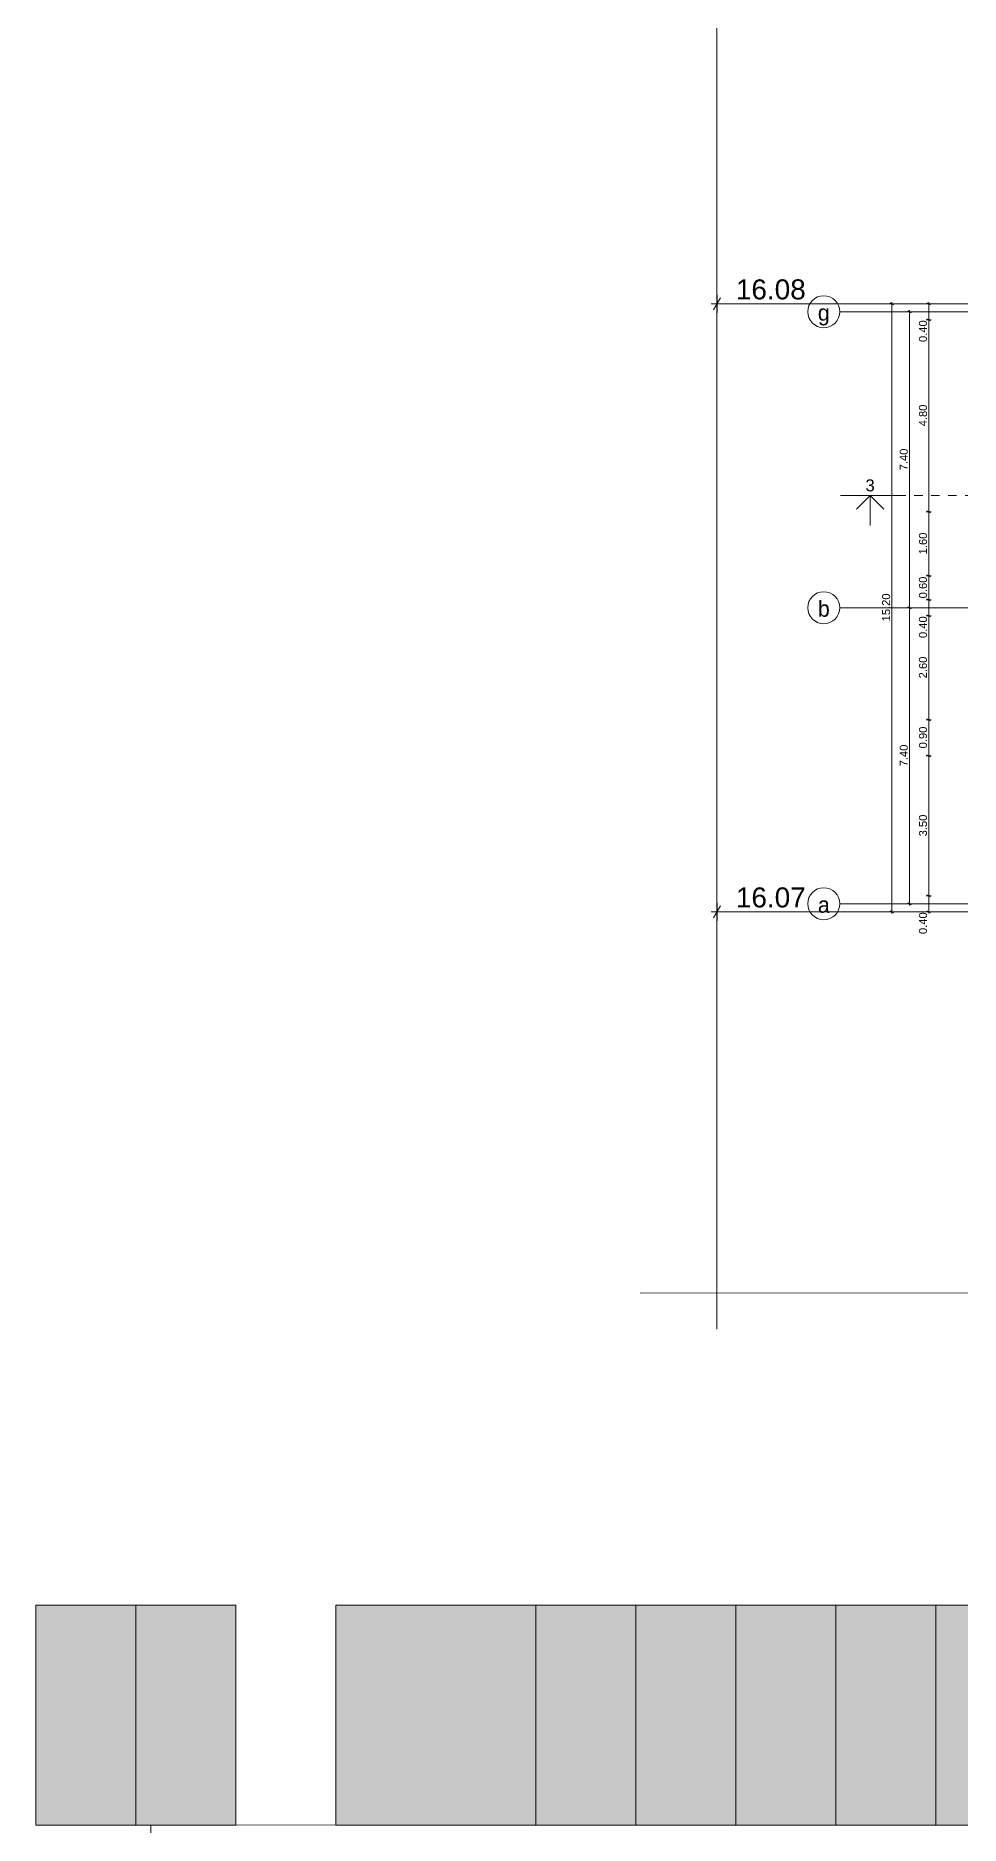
# Model space of a CAD drawing. Header units: millimetres. Extents: x 475206255 to 476720147, y 4620882299 to 4621447368.
# Drawn here: x 475208276 to 475231382, y 4621022991 to 4621067724 of the extents above; entities that cross this region are included whole.
import ezdxf

# ---------------------------------------------------------------- set-up
doc = ezdxf.new("R2010")
doc.units = ezdxf.units.MM
doc.header["$MEASUREMENT"] = 0
doc.linetypes.add('Dashed', pattern=[423.333333, 211.666667, -211.666667])
for name, color, linetype, lineweight in [('0_Pen_No__42_Pen_No__250_Pen_No__5', 5, 'Continuous', 0), ('Annotation - Text_Pen_No__7_Pen_No__5', 5, 'Continuous', 0), ('New_._Pen_No__1', 1, 'Continuous', 0), ('New_shenobebi_Pen_No__1', 1, 'Continuous', 0), ('New_Structural - Bearing_Pen_No__1', 1, 'Continuous', 0), ('New_ნავეთების კონტურები გრგ2_Pen_No__1', 1, 'Continuous', 0), ('New_საბავშვო მოედნები_Pen_No__255', 255, 'Continuous', 0), ('New_საბავშვო მოედნები_Pen_No__7', 7, 'Continuous', 0), ('zoma_Pen_No__1', 1, 'Continuous', 0), ('zoma_Pen_No__142', 142, 'Continuous', 0), ('zoma_Pen_No__5_Pen_No__5', 5, 'Continuous', 0)]:
    doc.layers.add(name, color=color, linetype=linetype, lineweight=lineweight)
doc.layers.add('zoma', color=7, linetype='Continuous')
doc.styles.add('GENERATED_STYLE_1', font='arial.ttf')
doc.styles.add('GENERATED_STYLE_2', font='arial.ttf')
doc.styles.add('GENERATED_STYLE_4', font='ACADMTAV.TTF')
doc.linetypes.add('Break', pattern='A,0,[1,9.10.saxli 29.041.Shx,S=15.679026,R=0,X=0,Y=0],-1975.557214,0', length=1975.557214)
doc.dimstyles.new('GENERATED_STYLE__12', dxfattribs={"dimtxt": 500, "dimasz": 228, "dimexe": 0.18, "dimexo": 3, "dimgap": 0, "dimtad": 1, "dimtih": 1, "dimtoh": 1, "dimlfac": 0.001, "dimzin": 0, "dimdsep": 46, "dimtxsty": 'GENERATED_STYLE_2', "dimblk": 'ARROWHEAD_2', "dimblk1": 'ARROWHEAD_2', "dimblk2": 'ARROWHEAD_2', "dimcen": 0.09, "dimclrd": 1, "dimclre": 1, "dimclrt": 1, "dimadec": 0, "dimazin": 0, "dimtfac": 1, "dimtdec": 4, "dimtmove": 2, "dimatfit": 3, "dimfxl": 1, "dimtolj": 1, "dimtzin": 0, "dimarcsym": 0})
doc.dimstyles.new('GENERATED_STYLE__9', dxfattribs={"dimtxt": 200, "dimasz": 64.421331, "dimexe": 0.18, "dimexo": 3, "dimgap": 0, "dimtad": 1, "dimlfac": 0.001, "dimzin": 0, "dimdsep": 46, "dimtxsty": 'GENERATED_STYLE_2', "dimblk": 'ARROWHEAD_2', "dimblk1": 'ARROWHEAD_2', "dimblk2": 'ARROWHEAD_2', "dimcen": 0.09, "dimclrd": 142, "dimclre": 142, "dimclrt": 142, "dimadec": 0, "dimazin": 0, "dimtfac": 1, "dimtdec": 4, "dimtmove": 0, "dimatfit": 3, "dimfxl": 1, "dimtolj": 1, "dimtzin": 0, "dimarcsym": 0})

# ---------------------------------------------------------------- blocks, each defined once
blk = doc.blocks.new('*D997', base_point=(475826096, 4621095193))
at = {"layer": 'zoma_Pen_No__142', "color": 142, "linetype": 'Continuous', "lineweight": 0, "transparency": 16777216}
for p, q in [((475230177, 4621053427), (475230050, 4621053427)), ((475230071, 4621053451), (475230156, 4621053402)), ((475230113, 4621046027), (475230113, 4621053427)), ((475230177, 4621046027), (475230050, 4621046027)), ((475230071, 4621046051), (475230156, 4621046002)), ((475230113, 4621045985), (475230113, 4621046027))]:
    blk.add_line(p, q, dxfattribs=at)
at = {"layer": 'zoma_Pen_No__142', "color": 142, "lineweight": 0, "transparency": 16777216, "insert": (475230073, 4621049460), "char_height": 200, "attachment_point": 7, "rotation": 90, "style": 'GENERATED_STYLE_2'}
blk.add_mtext('\\A1;{\\pql;\\fArial|b0|i0|c204|p0;\\W1.000000;7.40}', dxfattribs=at)
blk = doc.blocks.new('ARROWHEAD_2')
at = {"color": 0, "linetype": 'Continuous', "lineweight": 0}
for p, q in [((0, 0), (-1, 0)), ((-0.38, -0.66), (0.38, 0.66))]:
    blk.add_line(p, q, dxfattribs=at)
blk = doc.blocks.new('*D998', base_point=(475826096, 4621095193))
at = {"layer": 'zoma_Pen_No__142', "color": 142, "linetype": 'Continuous', "lineweight": 0, "transparency": 16777216}
for p, q in [((475230156, 4621060802), (475230071, 4621060851)), ((475230113, 4621060827), (475230113, 4621060868)), ((475230177, 4621060827), (475230050, 4621060827)), ((475230113, 4621053427), (475230113, 4621060827)), ((475230177, 4621053427), (475230050, 4621053427)), ((475230071, 4621053451), (475230156, 4621053402))]:
    blk.add_line(p, q, dxfattribs=at)
at = {"layer": 'zoma_Pen_No__142', "color": 142, "lineweight": 0, "transparency": 16777216, "insert": (475230073, 4621056860), "char_height": 200, "attachment_point": 7, "rotation": 90, "style": 'GENERATED_STYLE_2'}
blk.add_mtext('\\A1;{\\pql;\\fArial|b0|i0|c204|p0;\\W1.000000;7.40}', dxfattribs=at)
blk = doc.blocks.new('*D999', base_point=(475826096, 4621095193))
at = {"layer": 'zoma_Pen_No__142', "color": 142, "linetype": 'Continuous', "lineweight": 0, "transparency": 16777216}
for p, q in [((475229736, 4621061027), (475229609, 4621061027)), ((475229714, 4621061002), (475229630, 4621061051)), ((475229672, 4621061027), (475229672, 4621061068)), ((475229672, 4621045827), (475229672, 4621061027)), ((475229736, 4621045827), (475229609, 4621045827)), ((475229630, 4621045851), (475229714, 4621045802)), ((475229672, 4621045785), (475229672, 4621045827))]:
    blk.add_line(p, q, dxfattribs=at)
at = {"layer": 'zoma_Pen_No__142', "color": 142, "lineweight": 0, "transparency": 16777216, "insert": (475229632, 4621053084), "char_height": 200, "attachment_point": 7, "rotation": 90, "style": 'GENERATED_STYLE_2'}
blk.add_mtext('\\A1;{\\pql;\\fArial|b0|i0|c204|p0;\\W1.000000;15.20}', dxfattribs=at)
blk = doc.blocks.new('*D1000', base_point=(475826096, 4621095193))
at = {"layer": 'zoma_Pen_No__142', "color": 142, "linetype": 'Continuous', "lineweight": 0, "transparency": 16777216}
for p, q in [((475230658, 4621046227), (475230531, 4621046227)), ((475230552, 4621046251), (475230637, 4621046202)), ((475230594, 4621045827), (475230594, 4621046227)), ((475230658, 4621045827), (475230531, 4621045827)), ((475230552, 4621045851), (475230637, 4621045802)), ((475230594, 4621045785), (475230594, 4621045827))]:
    blk.add_line(p, q, dxfattribs=at)
at = {"layer": 'zoma_Pen_No__142', "color": 142, "lineweight": 0, "transparency": 16777216, "insert": (475230554, 4621045268), "char_height": 200, "attachment_point": 7, "rotation": 90, "style": 'GENERATED_STYLE_2'}
blk.add_mtext('\\A1;{\\pql;\\fArial|b0|i0|c204|p0;\\W1.000000;0.40}', dxfattribs=at)
blk = doc.blocks.new('*D1001', base_point=(475826096, 4621095193))
at = {"layer": 'zoma_Pen_No__142', "color": 142, "linetype": 'Continuous', "lineweight": 0, "transparency": 16777216}
for p, q in [((475230658, 4621049727), (475230531, 4621049727)), ((475230552, 4621049751), (475230637, 4621049702)), ((475230594, 4621046227), (475230594, 4621049727)), ((475230658, 4621046227), (475230531, 4621046227)), ((475230552, 4621046251), (475230637, 4621046202))]:
    blk.add_line(p, q, dxfattribs=at)
at = {"layer": 'zoma_Pen_No__142', "color": 142, "lineweight": 0, "transparency": 16777216, "insert": (475230554, 4621047710), "char_height": 200, "attachment_point": 7, "rotation": 90, "style": 'GENERATED_STYLE_2'}
blk.add_mtext('\\A1;{\\pql;\\fArial|b0|i0|c204|p0;\\W1.000000;3.50}', dxfattribs=at)
blk = doc.blocks.new('*D1002', base_point=(475826096, 4621095193))
at = {"layer": 'zoma_Pen_No__142', "color": 142, "linetype": 'Continuous', "lineweight": 0, "transparency": 16777216}
for p, q in [((475230658, 4621050627), (475230531, 4621050627)), ((475230552, 4621050651), (475230637, 4621050602)), ((475230594, 4621049727), (475230594, 4621050627)), ((475230658, 4621049727), (475230531, 4621049727)), ((475230552, 4621049751), (475230637, 4621049702))]:
    blk.add_line(p, q, dxfattribs=at)
at = {"layer": 'zoma_Pen_No__142', "color": 142, "lineweight": 0, "transparency": 16777216, "insert": (475230554, 4621049910), "char_height": 200, "attachment_point": 7, "rotation": 90, "style": 'GENERATED_STYLE_2'}
blk.add_mtext('\\A1;{\\pql;\\fArial|b0|i0|c204|p0;\\W1.000000;0.90}', dxfattribs=at)
blk = doc.blocks.new('*D1003', base_point=(475826096, 4621095193))
at = {"layer": 'zoma_Pen_No__142', "color": 142, "linetype": 'Continuous', "lineweight": 0, "transparency": 16777216}
for p, q in [((475230552, 4621053251), (475230637, 4621053202)), ((475230658, 4621053227), (475230531, 4621053227)), ((475230594, 4621050627), (475230594, 4621053227)), ((475230658, 4621050627), (475230531, 4621050627)), ((475230552, 4621050651), (475230637, 4621050602))]:
    blk.add_line(p, q, dxfattribs=at)
at = {"layer": 'zoma_Pen_No__142', "color": 142, "lineweight": 0, "transparency": 16777216, "char_height": 200, "attachment_point": 7, "rotation": 90, "style": 'GENERATED_STYLE_2'}
for s, insert in [('\\A1;{\\pql;\\fArial|b0|i0|c204|p0;\\W1.000000;0.40}', (475230554, 4621052668)), ('\\A1;{\\pql;\\fArial|b0|i0|c204|p0;\\W1.000000;2.60}', (475230554, 4621051660))]:
    blk.add_mtext(s, dxfattribs=dict(at, insert=insert))
blk = doc.blocks.new('*D1004', base_point=(475826096, 4621095193))
at = {"layer": 'zoma_Pen_No__142', "color": 142, "linetype": 'Continuous', "lineweight": 0, "transparency": 16777216}
for p, q in [((475230658, 4621053627), (475230531, 4621053627)), ((475230552, 4621053651), (475230637, 4621053602)), ((475230552, 4621053251), (475230637, 4621053202)), ((475230594, 4621053227), (475230594, 4621053627)), ((475230658, 4621053227), (475230531, 4621053227))]:
    blk.add_line(p, q, dxfattribs=at)
blk = doc.blocks.new('*D1005', base_point=(475826096, 4621095193))
at = {"layer": 'zoma_Pen_No__142', "color": 142, "linetype": 'Continuous', "lineweight": 0, "transparency": 16777216}
for p, q in [((475230658, 4621054227), (475230531, 4621054227)), ((475230552, 4621054251), (475230637, 4621054202)), ((475230594, 4621053627), (475230594, 4621054227)), ((475230658, 4621053627), (475230531, 4621053627)), ((475230552, 4621053651), (475230637, 4621053602))]:
    blk.add_line(p, q, dxfattribs=at)
at = {"layer": 'zoma_Pen_No__142', "color": 142, "lineweight": 0, "transparency": 16777216, "insert": (475230554, 4621053660), "char_height": 200, "attachment_point": 7, "rotation": 90, "style": 'GENERATED_STYLE_2'}
blk.add_mtext('\\A1;{\\pql;\\fArial|b0|i0|c204|p0;\\W1.000000;0.60}', dxfattribs=at)
blk = doc.blocks.new('*D1006', base_point=(475826096, 4621095193))
at = {"layer": 'zoma_Pen_No__142', "color": 142, "linetype": 'Continuous', "lineweight": 0, "transparency": 16777216}
for p, q in [((475230658, 4621055827), (475230531, 4621055827)), ((475230552, 4621055851), (475230637, 4621055802)), ((475230594, 4621054227), (475230594, 4621055827)), ((475230658, 4621054227), (475230531, 4621054227)), ((475230552, 4621054251), (475230637, 4621054202))]:
    blk.add_line(p, q, dxfattribs=at)
at = {"layer": 'zoma_Pen_No__142', "color": 142, "lineweight": 0, "transparency": 16777216, "insert": (475230554, 4621054760), "char_height": 200, "attachment_point": 7, "rotation": 90, "style": 'GENERATED_STYLE_2'}
blk.add_mtext('\\A1;{\\pql;\\fArial|b0|i0|c204|p0;\\W1.000000;1.60}', dxfattribs=at)
blk = doc.blocks.new('*D1007', base_point=(475826096, 4621095193))
at = {"layer": 'zoma_Pen_No__142', "color": 142, "linetype": 'Continuous', "lineweight": 0, "transparency": 16777216}
for p, q in [((475230658, 4621060627), (475230531, 4621060627)), ((475230552, 4621060651), (475230637, 4621060602)), ((475230594, 4621055827), (475230594, 4621060627)), ((475230658, 4621055827), (475230531, 4621055827)), ((475230552, 4621055851), (475230637, 4621055802))]:
    blk.add_line(p, q, dxfattribs=at)
at = {"layer": 'zoma_Pen_No__142', "color": 142, "lineweight": 0, "transparency": 16777216, "char_height": 200, "attachment_point": 7, "rotation": 90, "style": 'GENERATED_STYLE_2'}
for s, insert in [('\\A1;{\\pql;\\fArial|b0|i0|c204|p0;\\W1.000000;0.40}', (475230554, 4621060068)), ('\\A1;{\\pql;\\fArial|b0|i0|c204|p0;\\W1.000000;4.80}', (475230554, 4621057960))]:
    blk.add_mtext(s, dxfattribs=dict(at, insert=insert))
blk = doc.blocks.new('*D1008', base_point=(475826096, 4621095193))
at = {"layer": 'zoma_Pen_No__142', "color": 142, "linetype": 'Continuous', "lineweight": 0, "transparency": 16777216}
for p, q in [((475230658, 4621061027), (475230531, 4621061027)), ((475230637, 4621061002), (475230552, 4621061051)), ((475230594, 4621061027), (475230594, 4621061068)), ((475230594, 4621060627), (475230594, 4621061027)), ((475230658, 4621060627), (475230531, 4621060627)), ((475230552, 4621060651), (475230637, 4621060602))]:
    blk.add_line(p, q, dxfattribs=at)
blk = doc.blocks.new('*D1027', base_point=(475826096, 4621095193))
at = {"layer": 'zoma_Pen_No__1', "color": 1, "linetype": 'Continuous', "lineweight": 0, "transparency": 16777216}
for p, q in [((475225156, 4621061027), (475225303, 4621061027)), ((475225389, 4621061177), (475225216, 4621060877)), ((475225303, 4621060802), (475225303, 4621061252)), ((475225303, 4621061027), (475233219, 4621061027)), ((475233133, 4621060877), (475233306, 4621061177)), ((475233219, 4621060802), (475233219, 4621061252)), ((475233219, 4621061027), (475233366, 4621061027))]:
    blk.add_line(p, q, dxfattribs=at)
at = {"layer": 'zoma_Pen_No__1', "color": 1, "lineweight": 0, "transparency": 16777216, "insert": (475225774, 4621061127), "char_height": 500, "attachment_point": 7, "style": 'GENERATED_STYLE_2'}
blk.add_mtext('\\A1;{\\pql;\\fArial|b0|i0|c204|p0;\\W1.000000;16.08}', dxfattribs=at)
blk = doc.blocks.new('*D1028', base_point=(475826096, 4621095193))
at = {"layer": 'zoma_Pen_No__1', "color": 1, "linetype": 'Continuous', "lineweight": 0, "transparency": 16777216}
for p, q in [((475225156, 4621045827), (475225303, 4621045827)), ((475225389, 4621045977), (475225216, 4621045677)), ((475225303, 4621045602), (475225303, 4621046052)), ((475225303, 4621045827), (475233219, 4621045827)), ((475233133, 4621045677), (475233306, 4621045977)), ((475233219, 4621045602), (475233219, 4621046052)), ((475233219, 4621045827), (475233366, 4621045827))]:
    blk.add_line(p, q, dxfattribs=at)
at = {"layer": 'zoma_Pen_No__1', "color": 1, "lineweight": 0, "transparency": 16777216, "insert": (475225774, 4621045927), "char_height": 500, "attachment_point": 7, "style": 'GENERATED_STYLE_2'}
blk.add_mtext('\\A1;{\\pql;\\fArial|b0|i0|c204|p0;\\W1.000000;16.07}', dxfattribs=at)

msp = doc.modelspace()

# ---------------------------------------------------------------- hatches: boundary and pattern name
at = {"layer": 'New_საბავშვო მოედნები_Pen_No__255', "linetype": 'Continuous', "lineweight": 0, "true_color": 0x7f7f7f}
for points in [[(475208275.784, 4621028491.229), (475208275.786, 4621022991.229), (475210775.786, 4621022991.23), (475210775.784, 4621028491.23)], [(475210775.784, 4621028491.23), (475210775.786, 4621022991.23), (475213275.786, 4621022991.231), (475213275.784, 4621028491.231)], [(475215775.954, 4621028495.926), (475215775.07, 4621022995.926), (475220775.07, 4621022995.122), (475220775.954, 4621028495.122)], [(475220775.978, 4621028495.122), (475220775.094, 4621022995.122), (475223275.094, 4621022994.72), (475223275.978, 4621028494.72)], [(475223275.967, 4621028494.72), (475223275.083, 4621022994.72), (475225775.083, 4621022994.318), (475225775.967, 4621028494.318)], [(475225775.947, 4621028493.19), (475225775.063, 4621022993.19), (475228275.063, 4621022992.788), (475228275.947, 4621028492.788)], [(475228275.947, 4621028492.788), (475228275.063, 4621022992.788), (475230775.063, 4621022992.386), (475230775.947, 4621028492.386)], [(475230775.937, 4621028492.386), (475230775.053, 4621022992.386), (475233275.053, 4621022991.984), (475233275.937, 4621028491.984)]]:
    msp.add_hatch(color=8, dxfattribs=at).paths.add_polyline_path(points)

# ---------------------------------------------------------------- linework, layer by layer
at = {"layer": '0_Pen_No__42_Pen_No__250_Pen_No__5', "color": 5, "linetype": 'Continuous', "lineweight": 0}
for centre in [(475227970.866, 4621060826.696), (475227970.866, 4621060826.696), (475227970.866, 4621053426.696), (475227970.866, 4621053426.696), (475227970.866, 4621046026.696), (475227970.866, 4621046026.696)]:
    msp.add_circle(centre, 400, dxfattribs=at)
at = {"layer": 'New_shenobebi_Pen_No__1', "color": 1, "linetype": 'Dashed', "lineweight": 0}
msp.add_lwpolyline([(475301564.066, 4621056232.025), (475228392.998, 4621056232.025)], dxfattribs=at)
at = {"layer": 'New_shenobebi_Pen_No__1', "color": 1, "linetype": 'Continuous', "lineweight": 0}
for points in [[(475229866.746, 4621056232.025), (475228392.998, 4621056232.025)], [(475229129.872, 4621056232.025), (475228788.727, 4621055890.88)], [(475229129.872, 4621056232.025), (475229129.872, 4621055479.027)], [(475229129.872, 4621056232.025), (475229471.017, 4621055890.88)]]:
    msp.add_lwpolyline(points, dxfattribs=at)
at = {"layer": 'New_Structural - Bearing_Pen_No__1', "color": 1, "linetype": 'Break', "lineweight": 0}
msp.add_line((475225302.642, 4621079135.295), (475225302.642, 4621035393.704), dxfattribs=at)
at = {"layer": 'New_ნავეთების კონტურები გრგ2_Pen_No__1', "color": 1, "linetype": 'Continuous', "lineweight": 0}
msp.add_lwpolyline([(475223382.729, 4621036287.161), (475307494.13, 4621036311.592)], dxfattribs=at)
msp.add_lwpolyline([(475328328.373, 4620995970.375), (475328316.205, 4621027484.16), (475318461.971, 4621027480.355), (475302182.902, 4621027474.07), (475281552.476, 4621027466.104), (475281554.201, 4621022998.778), (475211152.353, 4621022988.455), (475211156.945, 4621016447.867, -0.37095272), (475217141.185, 4621010354.226), (475217149.558, 4620981526.094), (475318479.693, 4620981584.442), (475328333.926, 4620981588.247), (475328328.497, 4620995648.455)], format="xyb", dxfattribs=at)
at = {"layer": 'New_საბავშვო მოედნები_Pen_No__7', "color": 7, "linetype": 'Continuous', "lineweight": 0, "flags": 128}
for points in [[(475208275.784, 4621028491.229), (475208275.786, 4621022991.229), (475210775.786, 4621022991.23), (475210775.784, 4621028491.23)], [(475210775.784, 4621028491.23), (475210775.786, 4621022991.23), (475213275.786, 4621022991.231), (475213275.784, 4621028491.231)], [(475215775.954, 4621028495.926), (475215775.07, 4621022995.926), (475220775.07, 4621022995.122), (475220775.954, 4621028495.122)], [(475220775.978, 4621028495.122), (475220775.094, 4621022995.122), (475223275.094, 4621022994.72), (475223275.978, 4621028494.72)], [(475223275.967, 4621028494.72), (475223275.083, 4621022994.72), (475225775.083, 4621022994.318), (475225775.967, 4621028494.318)], [(475225775.947, 4621028493.19), (475225775.063, 4621022993.19), (475228275.063, 4621022992.788), (475228275.947, 4621028492.788)], [(475228275.947, 4621028492.788), (475228275.063, 4621022992.788), (475230775.063, 4621022992.386), (475230775.947, 4621028492.386)], [(475230775.937, 4621028492.386), (475230775.053, 4621022992.386), (475233275.053, 4621022991.984), (475233275.937, 4621028491.984)]]:
    msp.add_lwpolyline(points, close=True, dxfattribs=at)
at = {"layer": 'zoma_Pen_No__5_Pen_No__5', "color": 5, "linetype": 'Continuous', "lineweight": 0}
for p, q in [((475228370.866, 4621060826.696), (475299000.631, 4621060826.696)), ((475228370.866, 4621053426.696), (475299000.631, 4621053426.696)), ((475228370.866, 4621046026.696), (475299000.631, 4621046026.696))]:
    msp.add_line(p, q, dxfattribs=at)

# ---------------------------------------------------------------- texts
at = {"layer": 'Annotation - Text_Pen_No__7_Pen_No__5', "color": 5, "linetype": 'Continuous', "lineweight": 0, "char_height": 400, "attachment_point": 2, "style": 'GENERATED_STYLE_4'}
for s, insert in [('\\A1;{\\pqc;\\fAcadMtavr|b0|i0|c0|p0;\\W1.000000;g}', (475227973.024, 4621061001.016)), ('\\A1;{\\pqc;\\fAcadMtavr|b0|i0|c0|p0;\\W1.000000;b}', (475227973.024, 4621053601.016)), ('\\A1;{\\pqc;\\fAcadMtavr|b0|i0|c0|p0;\\W1.000000;a}', (475227973.024, 4621046201.016))]:
    msp.add_mtext(s, dxfattribs=dict(at, insert=insert))
at = {"layer": 'New_._Pen_No__1', "color": 1, "linetype": 'Continuous', "lineweight": 0, "insert": (475229129.872, 4621056634.883), "char_height": 300, "attachment_point": 2, "style": 'GENERATED_STYLE_1'}
msp.add_mtext('\\A1;{\\pqc;\\fArial|b0|i0|c204|p0;\\W1.000000;3}', dxfattribs=at)

# ---------------------------------------------------------------- dimensions: what is measured, and where the dimension line sits
at = {"layer": 'zoma', "color": 1, "linetype": 'Continuous', "lineweight": 0}
for base, p1, text, picture, middle in [((475233219.369, 4621061026.696), (475225302.642, 4621061026.696), '16.08', '*D1027', (475226611.323, 4621061376.696)), ((475233219.369, 4621045826.696), (475225302.642, 4621046134.507), '16.07', '*D1028', (475226611.323, 4621046176.696))]:
    dim = msp.add_linear_dim(base=base, p1=p1, p2=(475233219.369, 4621061026.696), text=text, dimstyle='GENERATED_STYLE__12', dxfattribs=at)
    dim.commit()
    dim.dimension.update_dxf_attribs({"geometry": picture, "text_midpoint": middle, "dimtype": 160})
at = {"layer": 'zoma', "color": 142, "linetype": 'Continuous', "lineweight": 0}
for base, p1, p2, picture, middle in [((475229672.099, 4621061026.696), (475231344.414, 4621045826.696), (475231344.414, 4621061026.696), '*D999', (475229532.099, 4621053418.523)), ((475230113.197, 4621060826.696), (475229438.104, 4621053426.696), (475229391.546, 4621060826.696), '*D998', (475229973.197, 4621057118.692)), ((475230594.252, 4621061026.696), (475231344.414, 4621060626.696), (475231344.414, 4621061026.696), '*D1008', (475230454.252, 4621060327.275)), ((475230594.252, 4621060626.696), (475231344.414, 4621055826.698), (475231344.414, 4621060626.696), '*D1007', (475230454.252, 4621058218.693)), ((475230594.252, 4621055826.698), (475231344.669, 4621054226.696), (475231344.414, 4621055826.698), '*D1006', (475230454.252, 4621055018.693)), ((475230594.252, 4621054226.696), (475231344.414, 4621053626.696), (475231344.669, 4621054226.696), '*D1005', (475230454.252, 4621053918.692)), ((475230113.197, 4621053426.696), (475229484.662, 4621046026.696), (475229438.104, 4621053426.696), '*D997', (475229973.197, 4621049718.692)), ((475230594.252, 4621053226.696), (475231344.414, 4621050626.696), (475231344.414, 4621053226.696), '*D1003', (475230454.252, 4621051918.692)), ((475230594.252, 4621053626.696), (475231344.414, 4621053226.696), (475231344.414, 4621053626.696), '*D1004', (475230454.252, 4621052927.275)), ((475230594.252, 4621050626.696), (475231344.414, 4621049726.696), (475231344.414, 4621050626.696), '*D1002', (475230454.252, 4621050168.692)), ((475230594.252, 4621049726.696), (475231344.414, 4621046226.696), (475231344.414, 4621049726.696), '*D1001', (475230454.252, 4621047968.692)), ((475230594.252, 4621046226.696), (475231344.414, 4621045826.696), (475231344.414, 4621046226.696), '*D1000', (475230454.252, 4621045527.275))]:
    dim = msp.add_linear_dim(base=base, p1=p1, p2=p2, angle=90, dimstyle='GENERATED_STYLE__9', dxfattribs=at)
    dim.commit()
    dim.dimension.update_dxf_attribs({"geometry": picture, "text_midpoint": middle, "dimtype": 160, "text_rotation": 90})

doc.saveas('drawing.dxf')
